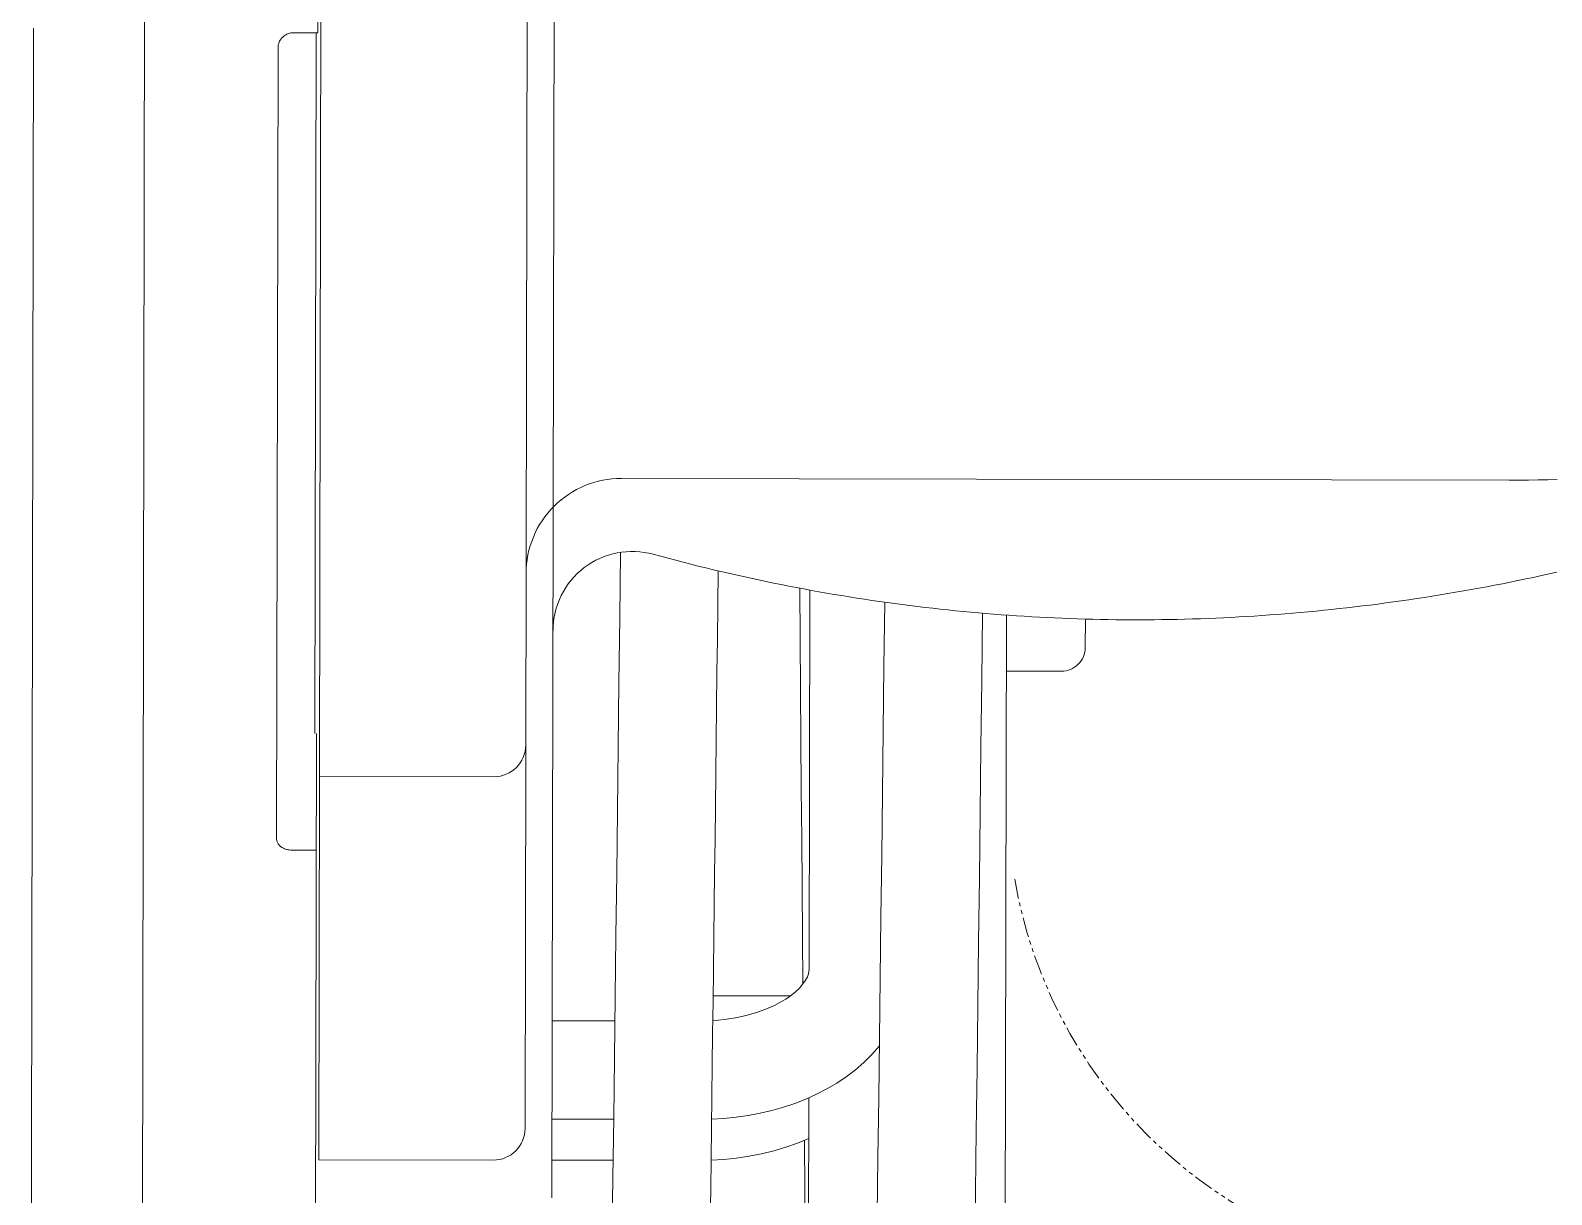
# Model space of a CAD drawing. Extents: x 766778 to 845620, y 133762 to 209800.
# Drawn here: x 786963.8 to 787059.7, y 190177.4 to 190250.8 of the extents above; entities that cross this region are included whole.
import ezdxf

# ---------------------------------------------------------------- set-up
doc = ezdxf.new("R2010")
doc.units = 0
doc.header["$MEASUREMENT"] = 0
doc.linetypes.add('PHANTOM', pattern=[2.5, 1.25, -0.25, 0.25, -0.25, 0.25, -0.25])
doc.layers.get('0').update_dxf_attribs({"color": 1, "linetype": 'CONTINUOUS'})
for name, color, linetype, lineweight in [('LA-4748_SHOWN', 2, 'CONTINUOUS', 53), ('LA-5075_SHOWN', 2, 'CONTINUOUS', 53), ('PHANTOM_LINES', 4, 'PHANTOM', 25)]:
    doc.layers.add(name, color=color, linetype=linetype, lineweight=lineweight)

# ---------------------------------------------------------------- blocks, each defined once
blk = doc.blocks.new('HE 3516C HSL RH')
at = {"layer": 'LA-5075_SHOWN', "color": 252, "lineweight": 5}
for p, q in [((-6275.522, -210.007), (-6275.522, 6.993)), ((-6262.522, -208.007), (-6262.522, 4.993)), ((-6256.522, -167.007), (-6200.522, -167.007)), ((-6275.522, -185.827), (-6264.522, -185.827)), ((-6264.522, -210.007), (-6275.522, -210.007))]:
    blk.add_line(p, q, dxfattribs=at)
at = {"layer": 'LA-5075_SHOWN', "color": 252, "lineweight": 5, "flags": 128}
blk.add_lwpolyline([(-6200.522, -167.007), (-6199.916, -167.006), (-6199.31, -167.002), (-6198.703, -166.996), (-6198.097, -166.987), (-6197.491, -166.976)], dxfattribs=at)
at = {"layer": 'LA-5075_SHOWN', "color": 252, "lineweight": 5}
for centre, radius, start, end in [((-6256.522, -173.007), 6, 90, 180.00009), ((-6264.522, -183.827), 2, 270, 0), ((-6264.522, -208.007), 2, 270, 0)]:
    blk.add_arc(centre, radius, start, end, dxfattribs=at)
blk = doc.blocks.new('A$C7EB86452')
at = {"layer": 'PHANTOM_LINES', "color": 252, "lineweight": 5}
blk.add_arc((17.518, -977.016), 30, 181.87089, 251.82434, dxfattribs=at)
at = {"rotation": 352.0000000000881}
blk.add_blockref('HE 3516C HSL RH', (6185.308, -1654.924), dxfattribs=at)
blk = doc.blocks.new('ENGINE')
at = {"layer": 'LA-4748_SHOWN', "color": 252, "lineweight": 5}
for p, q in [((945918.702, 204830.006), (945920.043, 205085.002)), ((945930.202, 204940.182), (945930.963, 205084.945)), ((945944.725, 204866.659), (945945.867, 205083.656)), ((945912.283, 204940.54), (945911.908, 204869.188)), ((945928.092, 204939.994), (945928.145, 204940.03)), ((945928.145, 204940.03), (945928.201, 204940.064)), ((945928.201, 204940.064), (945928.259, 204940.093)), ((945928.259, 204940.093), (945928.319, 204940.119)), ((945928.319, 204940.119), (945928.38, 204940.141)), ((945928.38, 204940.141), (945928.443, 204940.159)), ((945928.443, 204940.159), (945928.507, 204940.173)), ((945928.507, 204940.173), (945928.571, 204940.183)), ((945928.571, 204940.183), (945928.636, 204940.189)), ((945928.636, 204940.189), (945928.702, 204940.19)), ((945928.702, 204940.19), (945930.202, 204940.182)), ((945930.112, 204940.183), (945929.879, 204895.99)), ((945927.434, 204889.353), (945927.697, 204939.231)), ((945927.696, 204939.231), (945927.699, 204939.294)), ((945927.699, 204939.294), (945927.706, 204939.357)), ((945927.706, 204939.357), (945927.717, 204939.419)), ((945927.717, 204939.419), (945927.732, 204939.48)), ((945927.732, 204939.48), (945927.751, 204939.54)), ((945927.751, 204939.54), (945927.775, 204939.599)), ((945927.775, 204939.599), (945927.802, 204939.657)), ((945927.802, 204939.657), (945927.833, 204939.712)), ((945927.833, 204939.712), (945927.868, 204939.766)), ((945927.868, 204939.766), (945927.906, 204939.817)), ((945927.906, 204939.817), (945927.948, 204939.865)), ((945927.948, 204939.865), (945927.993, 204939.911)), ((945927.993, 204939.911), (945928.041, 204939.954)), ((945928.041, 204939.954), (945928.092, 204939.994)), ((945949.124, 204903.215), (945949.186, 204907.351)), ((945951.725, 204907.09), (945951.252, 204907.221)), ((945952.198, 204906.962), (945951.725, 204907.09)), ((945952.671, 204906.836), (945952.198, 204906.962)), ((945953.145, 204906.712), (945952.671, 204906.836)), ((945953.618, 204906.589), (945953.145, 204906.712)), ((945954.092, 204906.469), (945953.618, 204906.589)), ((945954.566, 204906.351), (945954.092, 204906.469)), ((945955.04, 204906.235), (945954.566, 204906.351)), ((945955.514, 204906.121), (945955.04, 204906.235)), ((945955.343, 204906.162), (945955.311, 204904.003)), ((945955.989, 204906.009), (945955.514, 204906.121)), ((945956.463, 204905.899), (945955.989, 204906.009)), ((945956.938, 204905.791), (945956.463, 204905.899)), ((945957.413, 204905.685), (945956.938, 204905.791)), ((945957.888, 204905.581), (945957.413, 204905.685)), ((945958.363, 204905.479), (945957.888, 204905.581)), ((945958.839, 204905.379), (945958.363, 204905.479)), ((946006.272, 204905.473), (946005.779, 204905.373)), ((946006.764, 204905.574), (946006.272, 204905.473)), ((946007.257, 204905.678), (946006.764, 204905.574)), ((946007.75, 204905.784), (946007.257, 204905.678)), ((946008.243, 204905.892), (946007.75, 204905.784)), ((945959.315, 204905.281), (945958.839, 204905.379)), ((945959.79, 204905.186), (945959.315, 204905.281)), ((945960.266, 204905.092), (945959.79, 204905.186)), ((945960.743, 204905), (945960.266, 204905.092)), ((945960.494, 204901.843), (945960.479, 204905.051)), ((945961.219, 204904.91), (945960.743, 204905)), ((945960.991, 204881.021), (945961.117, 204904.93)), ((945961.696, 204904.823), (945961.219, 204904.91)), ((945962.172, 204904.737), (945961.696, 204904.823)), ((945962.649, 204904.654), (945962.172, 204904.737)), ((945963.126, 204904.572), (945962.649, 204904.654)), ((945963.603, 204904.493), (945963.126, 204904.572)), ((946001.356, 204904.567), (946000.865, 204904.488)), ((946001.847, 204904.649), (946001.356, 204904.567)), ((946002.338, 204904.732), (946001.847, 204904.649)), ((946002.829, 204904.817), (946002.338, 204904.732)), ((946003.32, 204904.905), (946002.829, 204904.817)), ((946003.812, 204904.994), (946003.32, 204904.905)), ((946004.303, 204905.086), (946003.812, 204904.994)), ((946004.795, 204905.18), (946004.303, 204905.086)), ((946005.287, 204905.275), (946004.795, 204905.18)), ((946005.779, 204905.373), (946005.287, 204905.275)), ((945955.311, 204904.003), (945955.279, 204901.856)), ((945964.081, 204904.415), (945963.603, 204904.493)), ((945964.558, 204904.34), (945964.081, 204904.415)), ((945965.036, 204904.267), (945964.558, 204904.34)), ((945965.514, 204904.195), (945965.036, 204904.267)), ((945965.992, 204904.126), (945965.514, 204904.195)), ((945965.777, 204900.091), (945965.839, 204904.148)), ((945966.47, 204904.059), (945965.992, 204904.126)), ((945966.949, 204903.993), (945966.47, 204904.059)), ((945967.427, 204903.93), (945966.949, 204903.993)), ((945967.906, 204903.869), (945967.427, 204903.93)), ((945968.385, 204903.81), (945967.906, 204903.869)), ((945968.864, 204903.753), (945968.385, 204903.81)), ((945969.343, 204903.698), (945968.864, 204903.753)), ((945969.823, 204903.645), (945969.343, 204903.698)), ((945970.302, 204903.594), (945969.823, 204903.645)), ((945970.782, 204903.545), (945970.302, 204903.594)), ((945994.014, 204903.591), (945993.526, 204903.542)), ((945994.503, 204903.642), (945994.014, 204903.591)), ((945994.991, 204903.695), (945994.503, 204903.642)), ((945995.48, 204903.749), (945994.991, 204903.695)), ((945995.968, 204903.806), (945995.48, 204903.749)), ((945996.457, 204903.865), (945995.968, 204903.806)), ((945996.946, 204903.926), (945996.457, 204903.865)), ((945997.435, 204903.989), (945996.946, 204903.926)), ((945997.925, 204904.055), (945997.435, 204903.989)), ((945998.415, 204904.122), (945997.925, 204904.055)), ((945998.904, 204904.191), (945998.415, 204904.122)), ((945999.394, 204904.262), (945998.904, 204904.191)), ((945999.885, 204904.335), (945999.394, 204904.262)), ((946000.375, 204904.411), (945999.885, 204904.335)), ((946000.865, 204904.488), (946000.375, 204904.411)), ((945949.061, 204899.12), (945949.124, 204903.215)), ((945971.262, 204903.498), (945970.782, 204903.545)), ((945971.742, 204903.453), (945971.262, 204903.498)), ((945972.222, 204903.41), (945971.742, 204903.453)), ((945972.003, 204903.43), (945971.939, 204899.191)), ((945972.703, 204903.37), (945972.222, 204903.41)), ((945973.184, 204903.331), (945972.703, 204903.37)), ((945972.824, 204773.325), (945973.508, 204903.306)), ((945973.664, 204903.294), (945973.184, 204903.331)), ((945974.145, 204903.259), (945973.664, 204903.294)), ((945974.627, 204903.227), (945974.145, 204903.259)), ((945975.108, 204903.196), (945974.627, 204903.227)), ((945975.589, 204903.168), (945975.108, 204903.196)), ((945976.071, 204903.141), (945975.589, 204903.168)), ((945976.553, 204903.117), (945976.071, 204903.141)), ((945977.035, 204903.094), (945976.553, 204903.117)), ((945977.517, 204903.074), (945977.035, 204903.094)), ((945977.999, 204903.055), (945977.517, 204903.074)), ((945978.482, 204903.039), (945977.999, 204903.055)), ((945978.488, 204903.039), (945978.478, 204901.246)), ((945978.965, 204903.025), (945978.482, 204903.039)), ((945979.448, 204903.012), (945978.965, 204903.025)), ((945979.931, 204903.002), (945979.448, 204903.012)), ((945980.414, 204902.994), (945979.931, 204903.002)), ((945980.897, 204902.988), (945980.414, 204902.994)), ((945981.381, 204902.984), (945980.897, 204902.988)), ((945981.865, 204902.982), (945981.381, 204902.984)), ((945982.348, 204902.981), (945981.865, 204902.982)), ((945982.833, 204902.983), (945982.348, 204902.981)), ((945983.317, 204902.987), (945982.833, 204902.983)), ((945983.802, 204902.994), (945983.317, 204902.987)), ((945984.286, 204903.002), (945983.802, 204902.994)), ((945984.771, 204903.012), (945984.286, 204903.002)), ((945985.256, 204903.024), (945984.771, 204903.012)), ((945985.741, 204903.038), (945985.256, 204903.024)), ((945986.226, 204903.054), (945985.741, 204903.038)), ((945986.712, 204903.073), (945986.226, 204903.054)), ((945987.197, 204903.093), (945986.712, 204903.073)), ((945987.683, 204903.115), (945987.197, 204903.093)), ((945988.169, 204903.14), (945987.683, 204903.115)), ((945988.655, 204903.166), (945988.169, 204903.14)), ((945989.142, 204903.194), (945988.655, 204903.166)), ((945989.628, 204903.225), (945989.142, 204903.194)), ((945990.115, 204903.257), (945989.628, 204903.225)), ((945990.602, 204903.292), (945990.115, 204903.257)), ((945991.089, 204903.329), (945990.602, 204903.292)), ((945991.576, 204903.367), (945991.089, 204903.329)), ((945992.063, 204903.408), (945991.576, 204903.367)), ((945992.551, 204903.451), (945992.063, 204903.408)), ((945993.039, 204903.495), (945992.551, 204903.451)), ((945993.526, 204903.542), (945993.039, 204903.495)), ((945955.279, 204901.856), (945955.246, 204899.72)), ((945960.508, 204898.66), (945960.494, 204901.843)), ((945955.246, 204899.72), (945955.214, 204897.595)), ((945965.716, 204896.074), (945965.777, 204900.091)), ((945976.97, 204899.754), (945973.49, 204899.772)), ((945949, 204895.066), (945949.061, 204899.12)), ((945971.939, 204899.191), (945971.875, 204894.995)), ((945960.524, 204895.503), (945960.508, 204898.66)), ((945955.214, 204897.595), (945955.182, 204895.482)), ((945929.753, 204854.948), (945929.969, 204895.989)), ((945965.655, 204892.099), (945965.716, 204896.074)), ((945948.938, 204891.055), (945949, 204895.066)), ((945955.182, 204895.482), (945955.149, 204893.381)), ((945960.539, 204892.37), (945960.524, 204895.503)), ((945971.875, 204894.995), (945971.811, 204890.845)), ((945955.149, 204893.381), (945955.117, 204891.292)), ((945960.554, 204889.261), (945960.539, 204892.37)), ((945965.594, 204888.166), (945965.655, 204892.099)), ((945955.117, 204891.292), (945955.085, 204889.214)), ((945948.877, 204887.088), (945948.938, 204891.055)), ((945971.811, 204890.845), (945971.748, 204886.741)), ((945927.436, 204889.307), (945927.434, 204889.353)), ((945927.442, 204889.26), (945927.436, 204889.307)), ((945927.453, 204889.214), (945927.442, 204889.26)), ((945927.467, 204889.169), (945927.453, 204889.214)), ((945927.486, 204889.124), (945927.467, 204889.169)), ((945955.085, 204889.214), (945955.053, 204887.148)), ((945960.569, 204886.178), (945960.554, 204889.261)), ((945927.509, 204889.08), (945927.486, 204889.124)), ((945927.536, 204889.038), (945927.509, 204889.08)), ((945927.567, 204888.997), (945927.536, 204889.038)), ((945927.601, 204888.957), (945927.567, 204888.997)), ((945927.639, 204888.919), (945927.601, 204888.957)), ((945927.68, 204888.883), (945927.639, 204888.919)), ((945927.724, 204888.849), (945927.68, 204888.883)), ((945927.772, 204888.817), (945927.724, 204888.849)), ((945927.823, 204888.787), (945927.772, 204888.817)), ((945927.876, 204888.76), (945927.823, 204888.787)), ((945927.931, 204888.735), (945927.876, 204888.76)), ((945927.989, 204888.713), (945927.931, 204888.735)), ((945928.048, 204888.694), (945927.989, 204888.713)), ((945928.109, 204888.677), (945928.048, 204888.694)), ((945928.172, 204888.663), (945928.109, 204888.677)), ((945928.235, 204888.653), (945928.172, 204888.663)), ((945928.3, 204888.645), (945928.235, 204888.653)), ((945928.365, 204888.64), (945928.3, 204888.645)), ((945928.43, 204888.638), (945928.365, 204888.64)), ((945928.431, 204888.638), (945929.931, 204888.63)), ((945965.534, 204884.277), (945965.594, 204888.166)), ((945948.815, 204883.167), (945948.877, 204887.088)), ((945955.053, 204887.148), (945955.021, 204885.092)), ((945971.748, 204886.741), (945971.685, 204882.684)), ((945960.585, 204883.122), (945960.569, 204886.178)), ((945955.021, 204885.092), (945954.989, 204883.049)), ((945965.474, 204880.433), (945965.534, 204884.277)), ((945948.754, 204879.291), (945948.815, 204883.167)), ((945954.989, 204883.049), (945954.957, 204881.017)), ((945960.6, 204880.092), (945960.585, 204883.122)), ((945971.685, 204882.684), (945971.621, 204878.678)), ((945954.957, 204881.017), (945954.925, 204878.997)), ((945960.765, 204880.329), (945960.877, 204880.539)), ((945960.877, 204880.539), (945960.945, 204880.721)), ((945960.945, 204880.721), (945960.98, 204880.878)), ((945960.98, 204880.878), (945960.991, 204881.021)), ((945960.079, 204879.559), (945960.373, 204879.833)), ((945960.373, 204879.833), (945960.601, 204880.092)), ((945960.601, 204880.092), (945960.765, 204880.329)), ((945965.414, 204876.632), (945965.474, 204880.433)), ((945948.694, 204875.459), (945948.754, 204879.291)), ((945954.925, 204878.997), (945954.894, 204876.99)), ((945959.801, 204879.341), (945954.931, 204879.367)), ((945958.252, 204878.508), (945958.8, 204878.748)), ((945958.8, 204878.748), (945959.29, 204879.008)), ((945959.29, 204879.008), (945959.513, 204879.144)), ((945959.513, 204879.144), (945959.718, 204879.282)), ((945959.718, 204879.282), (945960.079, 204879.559)), ((945971.621, 204878.678), (945971.559, 204874.721)), ((945944.784, 204877.819), (945948.731, 204877.799)), ((945954.906, 204877.794), (945955.63, 204877.86)), ((945955.63, 204877.86), (945956.335, 204877.967)), ((945956.335, 204877.967), (945957.012, 204878.113)), ((945957.012, 204878.113), (945957.654, 204878.295)), ((945957.654, 204878.295), (945958.252, 204878.508)), ((945954.894, 204876.99), (945954.862, 204874.995)), ((945964.938, 204875.636), (945965.406, 204876.174)), ((945965.354, 204872.874), (945965.414, 204876.632)), ((945948.634, 204871.671), (945948.694, 204875.459)), ((945954.862, 204874.995), (945954.831, 204873.012)), ((945963.889, 204874.664), (945964.431, 204875.133)), ((945964.431, 204875.133), (945964.938, 204875.636)), ((945962.08, 204873.464), (945962.711, 204873.831)), ((945962.711, 204873.831), (945963.314, 204874.231)), ((945963.314, 204874.231), (945963.889, 204874.664)), ((945971.559, 204874.721), (945971.496, 204870.813)), ((945954.831, 204873.012), (945954.799, 204871.042)), ((945960.495, 204786.657), (945960.948, 204872.915)), ((945960.749, 204872.83), (945961.426, 204873.131)), ((945961.426, 204873.131), (945962.08, 204873.464)), ((945965.294, 204869.161), (945965.354, 204872.874)), ((945957.113, 204871.81), (945957.867, 204871.95)), ((945957.867, 204871.95), (945958.61, 204872.122)), ((945958.61, 204872.122), (945959.339, 204872.326)), ((945959.339, 204872.326), (945960.053, 204872.562)), ((945960.053, 204872.562), (945960.749, 204872.83)), ((945944.751, 204871.619), (945948.632, 204871.599)), ((945948.573, 204867.93), (945948.634, 204871.671)), ((945954.799, 204871.042), (945954.767, 204869.085)), ((945954.808, 204871.582), (945955.581, 204871.626)), ((945955.581, 204871.626), (945956.351, 204871.702)), ((945956.351, 204871.702), (945957.113, 204871.81)), ((945959.476, 204869.802), (945960.215, 204870.058)), ((945960.215, 204870.058), (945960.935, 204870.349)), ((945960.672, 204867.002), (945960.653, 204870.23)), ((945971.496, 204870.813), (945971.434, 204866.953)), ((945911.706, 204830.768), (945911.908, 204869.188)), ((945944.738, 204869.04), (945948.591, 204869.019)), ((945954.767, 204869.085), (945954.736, 204867.141)), ((945954.766, 204869.002), (945955.572, 204869.047)), ((945955.572, 204869.047), (945956.372, 204869.128)), ((945956.372, 204869.128), (945957.165, 204869.244)), ((945957.165, 204869.244), (945957.949, 204869.394)), ((945957.949, 204869.394), (945958.72, 204869.58)), ((945958.72, 204869.58), (945959.476, 204869.802)), ((945965.235, 204865.493), (945965.294, 204869.161)), ((945948.513, 204864.236), (945948.573, 204867.93)), ((945954.736, 204867.141), (945954.705, 204865.211)), ((945960.69, 204863.81), (945960.672, 204867.002)), ((945971.434, 204866.953), (945971.372, 204863.144))]:
    blk.add_line(p, q, dxfattribs=at)
for centre, radius, start, end in [((945949.913, 204902.403), 5, 74.46934, 179.69862), ((945976.978, 204901.254), 1.5, 269.69434, 359.69436)]:
    blk.add_arc(centre, radius, start, end, dxfattribs=at)
at = {"color": 4, "linetype": 'Continuous', "ltscale": 12, "rotation": 7.698618751251217}
blk.add_blockref('A$C7EB86452', (945855.316, 205857.513), dxfattribs=at)

msp = doc.modelspace()

# ---------------------------------------------------------------- block references
at = {"color": 7, "linetype": 'Continuous', "rotation": 0.1984573570547499}
msp.add_blockref('ENGINE', (-158232.80366, -17964.77499), dxfattribs=at)

doc.saveas('drawing.dxf')
